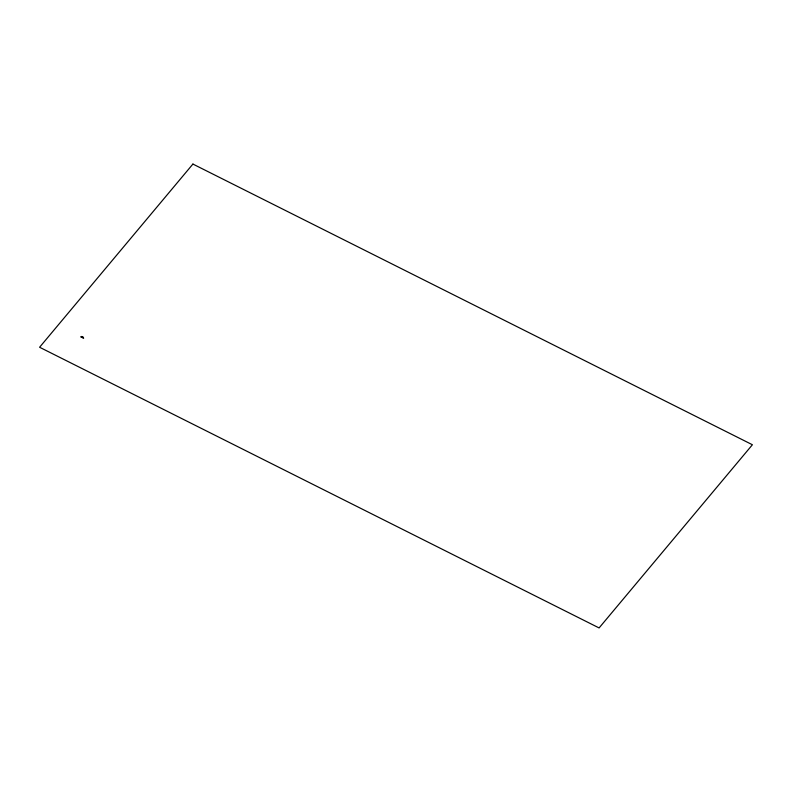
<?xml version="1.0" encoding="UTF-8"?>
<svg xmlns="http://www.w3.org/2000/svg" width="792" height="792" viewBox="0 0 792 792"><rect width="100%" height="100%" fill="white"/><g stroke="black" fill="none" stroke-linecap="round" stroke-linejoin="round"><path stroke-width="1.19" d="M192.911 164.063L39.6 347.252L599.089 627.937L752.4 444.748L192.911 164.063M82.556 337.639L80.754 336.808L81.764 336.986L81.606 336.442L83.407 337.263L82.873 337.491L83.665 338.144L82.556 337.639"/></g></svg>
